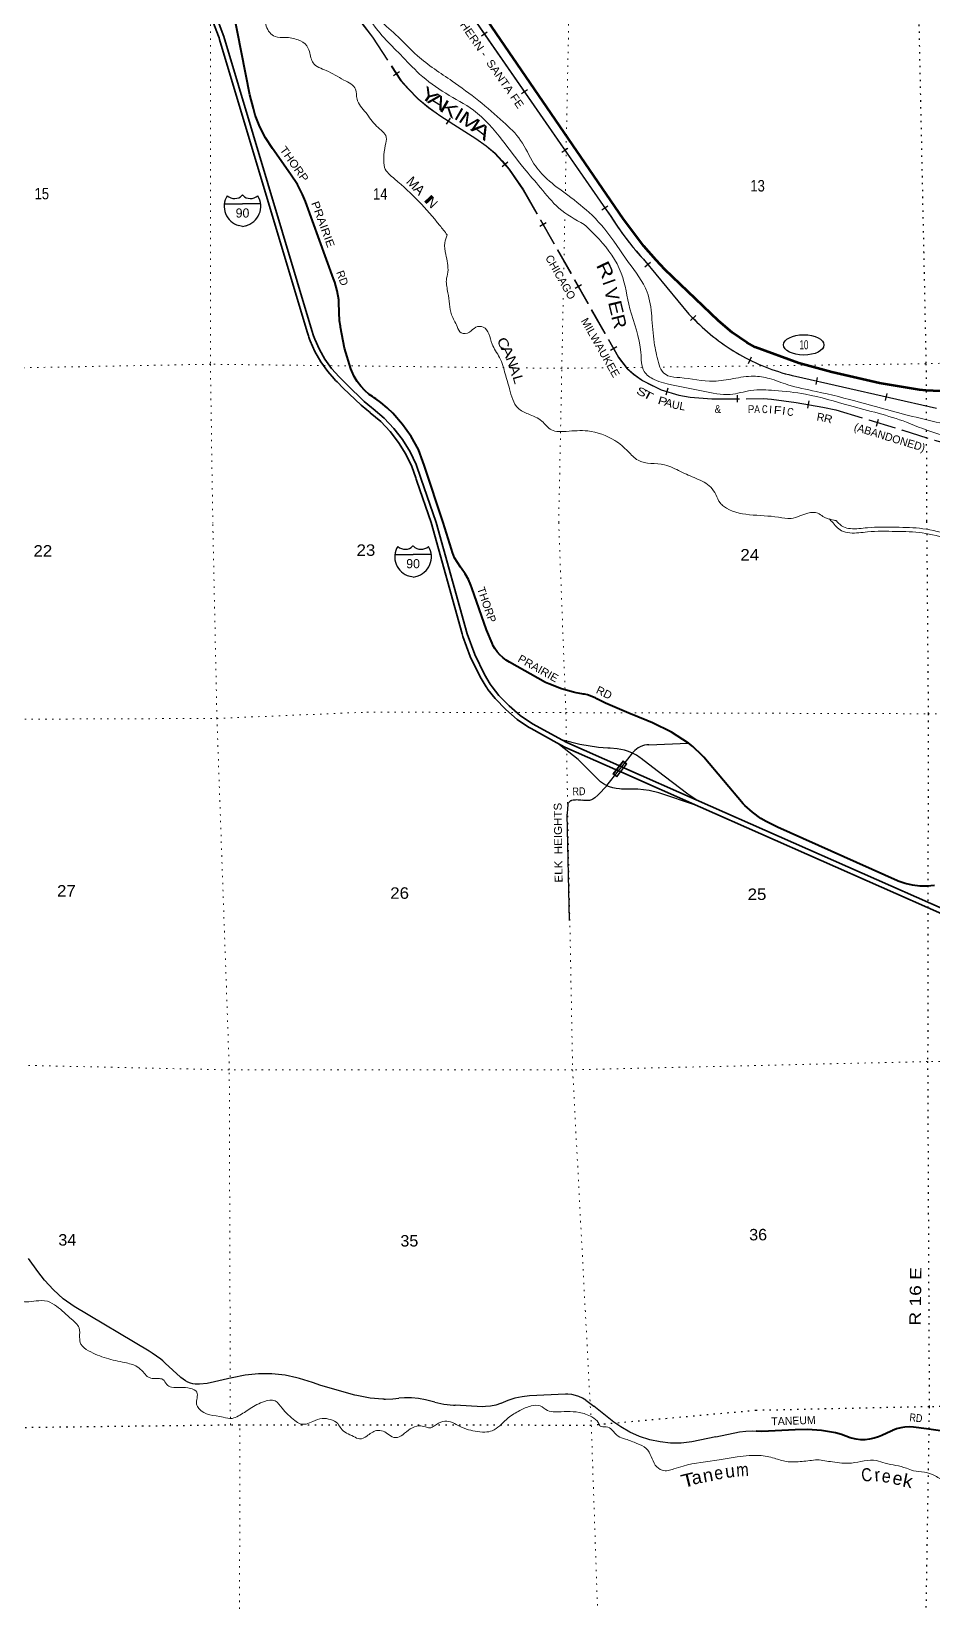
# Model space of a CAD drawing. Header units: feet. Extents: x -8 to 250644, y -192250 to 1368.
# Drawn here: x 43655 to 57408, y -153931 to -129957 of the extents above; entities that cross this region are included whole.
import ezdxf
from ezdxf.enums import TextEntityAlignment as Align

# ---------------------------------------------------------------- set-up
doc = ezdxf.new("R2010")
doc.units = ezdxf.units.FT
doc.header["$LTSCALE"] = 70
doc.linetypes.add('DOTTED', pattern=[1.5, 0.3, -1.2])
doc.linetypes.add('LONG_DASHED', pattern=[7.5, 6, -1.5])
for name, color, linetype, lineweight in [('15', 7, 'Continuous', 25), ('17', 7, 'Continuous', 25), ('18', 7, 'Continuous', 35), ('19', 7, 'Continuous', 25), ('23', 7, 'Continuous', 70), ('26', 7, 'Continuous', 40), ('29', 7, 'Continuous', 25), ('34', 7, 'Continuous', 25), ('39', 7, 'Continuous', 13), ('55', 7, 'Continuous', 13), ('6', 7, 'DOTTED', 25), ('63', 7, 'Continuous', 25), ('7', 7, 'DOTTED', 13)]:
    doc.layers.add(name, color=color, linetype=linetype, lineweight=lineweight)
for name, color, linetype in [('27', 7, 'Continuous'), ('30', 7, 'Continuous'), ('41', 7, 'Continuous')]:
    doc.layers.add(name, color=color, linetype=linetype)

msp = doc.modelspace()

# ---------------------------------------------------------------- linework, layer by layer
at = {"layer": '15'}
for p, q in [((46873.61, -132458.21), (46876.51, -132455.3)), ((46879.68, -132457.68), (46876.25, -132455.3)), ((46600.9, -132589.68), (46877.31, -132589.68)), ((46877.31, -132935.26), (46813.42, -132917.3)), ((46876.78, -132935.52), (46940.41, -132916.78)), ((49477.1, -137809.22), (49480, -137806.31)), ((49483.17, -137808.69), (49479.74, -137806.31)), ((49204.39, -137940.69), (49480.8, -137940.69)), ((49480.8, -138286.27), (49416.91, -138268.31)), ((49480.27, -138286.53), (49543.9, -138267.79))]:
    msp.add_line(p, q, dxfattribs=at)
for points in [[(47152.67, -132589.68), (46876.78, -132589.68), (46877.31, -132589.68)], [(49756.16, -137940.69), (49480.27, -137940.69), (49480.8, -137940.69)]]:
    msp.add_lwpolyline(points, dxfattribs=at)
for centre, radius, start, end in [((46903.53, -132624.78), 306.13, 148.44438, 254.43379), ((46754.93, -132342.18), 165.66, 227.34269, 315.81159), ((46998.62, -132342.18), 165.66, 224.1882, 312.69408), ((46850.02, -132624.78), 306.13, 283.08087, 31.62485), ((49507.02, -137975.79), 306.13, 148.44438, 254.43379), ((49358.42, -137693.19), 165.66, 227.3427, 315.81159), ((49602.11, -137693.19), 165.66, 224.18836, 312.69401), ((49453.51, -137975.79), 306.13, 283.08087, 31.62485)]:
    msp.add_arc(centre, radius, start, end, dxfattribs=at)
at = {"layer": '17'}
msp.add_ellipse((55441.51, -134740.6), major_axis=(-309.24, 1), ratio=0.500121, dxfattribs=at)
at = {"layer": '18'}
for points in [[(49755.34, -137451.24), (49537.4, -136818.91), (49527.17, -136789.01), (49520.02, -136768.91), (49458.68, -136596.45), (49368.2, -136407.41), (49258.46, -136228.87), (49130.65, -136062.78), (48986.18, -135910.95), (48826.64, -135775.06), (48822.5, -135771.94), (48799.02, -135754.28), (48772.5, -135731.98), (48685.53, -135658.84), (48413.97, -135400.63), (48322.05, -135306.35), (48298.23, -135281.92), (48275.4, -135256.35), (48177.79, -135146.99), (48072.23, -135000.36), (47982.57, -134843.5), (47909.79, -134678.12), (47899.87, -134650.61), (47890.68, -134625.12), (47882.03, -134600.61), (47861.83, -134543.43), (46527.52, -130080.53), (46520.43, -130056.79), (46510.38, -130030.53), (46317.32, -129525.96)], [(49833.16, -137451.07), (49600.79, -136772.51), (49527.93, -136567.65), (49434.06, -136371.53), (49320.21, -136186.3), (49187.61, -136013.99), (49037.73, -135856.48), (48872.21, -135715.5), (48845.77, -135695.6), (48735.55, -135602.91), (48466.68, -135347.26), (48351.37, -135228.99), (48236.28, -135100.05), (48135.3, -134959.79), (48049.54, -134809.74), (47979.93, -134651.55), (47961.82, -134601.32), (47933.16, -134520.18), (46591.91, -130034.05), (46385.87, -129495.53)], [(51674.68, -140810.18), (51282.53, -140595.89), (51262.64, -140585.02), (51242.53, -140571.35), (51070.74, -140454.57), (50893.49, -140304.75), (50732.88, -140137.23), (50622.39, -139996.88), (50608.17, -139978.81), (50595.11, -139956.88), (50505.25, -139806), (50353.42, -139495.4), (50241.52, -139188.79), (50234.78, -139170.32), (50228.77, -139148.79), (49755.34, -137451.24)], [(51761.04, -140772.01), (51301.53, -140520.9), (51116.09, -140394.84), (50944.84, -140250.09), (50789.66, -140088.23), (50686.02, -139956.58), (50670.25, -139936.54), (50658.36, -139916.58), (50570.82, -139769.59), (50422.43, -139466.03), (50306.59, -139148.64), (49833.16, -137451.07)], [(52615.33, -141238.53), (51796.67, -140876.64), (51674.68, -140810.18)], [(52663.29, -141177.72), (51826.99, -140808.04), (51761.04, -140772.01)], [(53801.75, -141680.98), (52698.64, -141193.35), (52663.29, -141177.72)], [(53868.4, -141792.45), (52650.21, -141253.95), (52615.33, -141238.53)], [(57599.11, -143359.61), (53801.75, -141680.98)], [(57548.75, -143419.35), (53868.4, -141792.45)]]:
    msp.add_lwpolyline(points, dxfattribs=at)
at = {"layer": '19'}
for points in [[(53868.4, -141792.45), (53858.4, -141788.47), (53804.67, -141767.1), (53232.33, -141574.79), (53083.59, -141541.29), (52909.07, -141519.59), (52662.03, -141517.42), (52631.17, -141516.98), (52579.06, -141511.9), (52527.77, -141501.4), (52477.86, -141485.6), (52434.75, -141466.79), (52429.87, -141464.66), (52384.33, -141438.82), (52341.75, -141408.37), (52302.58, -141373.63), (52275.89, -141343.99), (51998.16, -141069.25), (51713.23, -140841.06), (51674.68, -140810.18)], [(53801.75, -141680.98), (53781.15, -141667.39), (53675.39, -141597.57), (53207.11, -141242.13), (52959.78, -141050.06), (52945.77, -141039.04), (52890.23, -141001.03), (52831.02, -140969.03), (52828.65, -140968.05), (52768.8, -140943.4), (52704.23, -140924.42), (52596.82, -140903.16), (52487.77, -140893.26), (52453.27, -140892.51), (52308.99, -140882.49), (52024.76, -140840.11), (51766.52, -140773.42), (51761.04, -140772.01)]]:
    msp.add_lwpolyline(points, dxfattribs=at)
at = {"layer": '23'}
msp.add_lwpolyline([(58779.62, -135501.64), (57303.26, -135438.54), (57210.69, -135428.78), (56596.83, -135324.74), (55872.2, -135154.26), (55364.92, -135018.58), (54698.25, -134773.42), (54575.1, -134703.09), (54350.62, -134549.99), (54143.37, -134374.27), (53322.94, -133589.05), (53190.13, -133445.95), (53001.57, -133235.53), (52688.68, -132823.69), (49325.22, -127897.86)], dxfattribs=at)
at = {"layer": '26'}
for points in [[(49941.5, -137450.83), (49652.46, -136589.18), (49648.29, -136575.15), (49630.78, -136518.31), (49561.78, -136339.04), (49450.68, -136140.16), (49319.41, -135953.99), (49169.39, -135782.56), (49090.83, -135705.72), (49084.86, -135700.03), (48989.31, -135618.63), (48910.78, -135564.81), (48886.82, -135548.38), (48860.78, -135530.28), (48812.12, -135496.44), (48744.21, -135437.8), (48682.81, -135372.38), (48628.58, -135300.91), (48582.12, -135224.15), (48543.94, -135142.96), (48529.1, -135103.87), (48434.37, -134792.2), (48372.73, -134472.33), (48370.35, -134454.8), (48358.33, -134374.35), (48350.23, -134245.77), (48349.09, -134090.07), (48347.13, -134070.52), (48345.36, -134054.68), (48321.85, -133917.5), (48284.13, -133783.53), (48267.02, -133731.99), (47838.15, -132553), (47789.92, -132445.53), (47714.08, -132295.37), (47611.68, -132134.28), (47332.04, -131743.24), (47227.8, -131583.02), (47140.89, -131412.79), (47072.24, -131234.4), (47043.13, -131135.72), (46989.96, -130925.16), (46734.99, -129630.47)], [(57438.76, -142989.33), (57326.28, -142999.94), (57213.31, -142998.75), (57101.08, -142985.75), (56990.82, -142961.09), (56883.75, -142925.04), (56872.9, -142920.68), (55042.86, -142099.92), (54870.35, -142014.57), (54787.51, -141965.14), (54660.44, -141872.29), (54543.77, -141766.67), (54518.82, -141740.98), (53917.49, -141033.51), (53891.24, -141004.59), (53747.4, -140869.84), (53703.17, -140833.95), (53693.11, -140825.78), (53683.17, -140819.4), (53422.54, -140652.16), (53135.25, -140507.74), (53044.93, -140469.83), (52774.31, -140358.97), (52414.53, -140208.28), (52286.77, -140143.19), (52267.99, -140132.91), (52206.19, -140104.44), (52141.76, -140082.58), (52095.39, -140072.1), (52075.24, -140067.55), (52055.39, -140064.38), (51966.34, -140050.2), (51946.23, -140046.36), (51926.34, -140040.75), (51744.49, -139989.43), (51549.69, -139911.68), (51503.36, -139889.59), (50953.62, -139581.15), (50900.11, -139549.26), (50850.22, -139511.96), (50804.51, -139469.65), (50763.47, -139422.79), (50727.55, -139371.9), (50703.5, -139330.06), (50685.15, -139292.21), (50600.54, -139085.95), (50377.78, -138446.92), (50363.42, -138408.63), (50324.2, -138318.15), (50275.74, -138232.26), (50218.56, -138151.91), (50203.92, -138133.92), (50155.37, -138063.07), (50114.5, -137987.53), (50081.74, -137908.14), (50066.11, -137858.92), (49941.5, -137450.83)], [(58278.08, -151415.29), (57312.87, -151277.69), (57118.51, -151252.95), (57052.69, -151250.01), (56986.93, -151253.96), (56921.94, -151264.77), (56858.44, -151282.32), (56797.12, -151306.4), (56791.93, -151308.79), (56776.99, -151315.17), (56632.5, -151381.03), (56581.25, -151403.26), (56515.41, -151424.68), (56447.69, -151439.11), (56378.83, -151446.38), (56309.59, -151446.42), (56240.72, -151439.21), (56172.99, -151424.85), (56150.51, -151417.54), (56086.5, -151391.64), (56018.49, -151366.37), (55926.56, -151341.57), (55715.43, -151304.08), (55501.54, -151288.86), (55311.22, -151294.16), (54802.06, -151319.07), (54713.46, -151315.75)]]:
    msp.add_lwpolyline(points, dxfattribs=at)
at = {"layer": '29'}
for p, q in [((53079.27, -140841.29), (53680.42, -140815.47)), ((52252.4, -141652.23), (52301.97, -141610.03)), ((52438.66, -141462.55), (52434.75, -141466.79)), ((51868.04, -143525.39), (51833.44, -141902.63)), ((43754.66, -148879.41), (43610.46, -148682.01)), ((45451.12, -150095.98), (44305.64, -149412.44)), ((45628.49, -150216.54), (45497.49, -150125.87)), ((45932.02, -150492.23), (45694, -150276.71)), ((46714.09, -150501.64), (46451.46, -150564.61)), ((48073.57, -150616.53), (47943.97, -150572.85)), ((48589.46, -150766.62), (48073.57, -150616.53)), ((49809.58, -150873.1), (49669.83, -150837.69)), ((50538.57, -150942.38), (50121.31, -150920.12)), ((52114.56, -150840.66), (52238.94, -150936.31)), ((52543.16, -151176.66), (52238.94, -150936.31)), ((54102.41, -151402.93), (53733.83, -151480.1)), ((54102.41, -151402.93), (54459.54, -151326.83))]:
    msp.add_line(p, q, dxfattribs=at)
for points in [[(53079.27, -140841.29), (53045.18, -140843.89), (53011.55, -140850.05), (52978.75, -140859.68), (52947.13, -140872.69), (52917.05, -140888.94), (52888.83, -140908.24), (52862.78, -140930.38), (52839.19, -140955.13), (52829.51, -140966.96)], [(52438.66, -141462.55), (52615.33, -141238.53), (52663.29, -141177.72)], [(52663.29, -141177.72), (52828.65, -140968.05), (52829.51, -140966.96)], [(51842.36, -141755.06), (51845.23, -141745.58), (51849.08, -141736.46), (51853.86, -141727.78), (51859.51, -141719.66), (51865.99, -141712.17), (51873.22, -141705.4), (51881.11, -141699.42), (51889.59, -141694.3), (51898.55, -141690.09), (51903.63, -141688.32), (51923.5, -141683.74)], [(51923.5, -141683.74), (51943.63, -141682.23), (51957.76, -141681.17), (51977.98, -141679.65)], [(51977.98, -141679.65), (51997.76, -141680.84), (52040.13, -141683.37), (52070.93, -141687.64)], [(52252.4, -141652.23), (52237.75, -141663.47), (52222.01, -141673.12), (52205.35, -141681.08), (52187.94, -141687.25), (52169.99, -141691.56), (52151.68, -141693.98), (52135.26, -141694.51)], [(52434.75, -141466.79), (52306.49, -141605.63), (52301.97, -141610.03)], [(51842.36, -141755.06), (51834.09, -141821.93), (51832.85, -141889.3), (51833.44, -141902.63)], [(52135.26, -141694.51), (52086.59, -141690.15), (52070.93, -141687.64)], [(44305.64, -149412.44), (44141.37, -149294.85), (43990.29, -149160.73), (43854.06, -149011.56), (43754.66, -148879.41)], [(45497.49, -150125.87), (45451.85, -150096.4), (45451.12, -150095.98)], [(45694, -150276.71), (45659.87, -150242.47), (45628.49, -150216.54)], [(46082.1, -150583.09), (46042.63, -150567.37), (46005.01, -150547.62), (45969.67, -150524.04), (45936.99, -150496.89), (45932.02, -150492.23)], [(47727.17, -150505.42), (47707.28, -150501.08), (47528.05, -150462.04), (47325.39, -150439.71), (47121.49, -150438.68), (46918.61, -150458.97), (46718.96, -150500.35), (46714.09, -150501.64)], [(47943.97, -150572.85), (47747.28, -150511.67), (47727.17, -150505.42)], [(46188.13, -150598.73), (46152.39, -150597.25), (46117.01, -150592.05), (46082.36, -150583.17), (46082.1, -150583.09)], [(46451.46, -150564.61), (46337.74, -150587.26), (46222.27, -150597.91), (46188.13, -150598.73)], [(49037.4, -150828.35), (49017.3, -150826.8), (48826.76, -150812.09), (48619.07, -150773.92), (48589.46, -150766.62)], [(51258.83, -150778.42), (51145.43, -150789.65), (51033.82, -150812.67), (50925.22, -150847.23), (50820.84, -150892.96), (50816.44, -150895.18)], [(51819.47, -150751.01), (51804.8, -150750.67), (51258.83, -150778.42)], [(52114.56, -150840.66), (52064.65, -150811.68), (52011.99, -150788.08), (51957.14, -150770.11), (51900.72, -150757.97), (51843.34, -150751.8), (51819.47, -150751.01)], [(49037.4, -150828.35), (49057.3, -150827.81), (49168.7, -150824.81), (49264.06, -150813.56)], [(49669.83, -150837.69), (49563.82, -150815.67), (49456.1, -150804.85), (49347.83, -150805.35), (49264.06, -150813.56)], [(49809.58, -150873.1), (49951.23, -150903.51), (50095.29, -150918.95), (50121.31, -150920.12)], [(50816.44, -150895.18), (50740.53, -150918.86), (50662.56, -150934.49), (50583.39, -150941.88), (50538.57, -150942.38)], [(53733.83, -151480.1), (53572.76, -151497.29), (53410.77, -151497.55), (53249.65, -151480.88), (53091.15, -151447.46), (52937.01, -151397.65), (52788.92, -151332.01), (52648.51, -151251.24), (52543.16, -151176.66)], [(54459.54, -151326.83), (54556.25, -151314.37), (54653.74, -151312.09), (54713.46, -151315.75)]]:
    msp.add_lwpolyline(points, dxfattribs=at)
at = {"layer": '34'}
for p, q in [((50521.6, -130025.62), (50612.55, -129962.67)), ((51133.95, -130905.77), (51224.9, -130842.82)), ((51749.75, -131800.06), (51840.7, -131737.11)), ((52362.47, -132680.32), (52453.07, -132616.85)), ((53018.88, -133549.07), (53104.06, -133478.51)), ((53713.04, -134370.68), (53793.17, -134294.43)), ((54597.16, -135024.13), (54646.24, -134925.01)), ((55629.99, -135346.35), (55654.33, -135238.45)), ((56688.58, -135587.88), (56712.92, -135479.98))]:
    msp.add_line(p, q, dxfattribs=at)
at = {"layer": '34', "lineweight": 13}
msp.add_line((55315.26, -135220.49), (57470.24, -135706.73), dxfattribs=at)
for points in [[(49170.48, -127968.8), (49218.7, -128044.6), (52381.92, -132614.83), (52496.94, -132779.02)], [(53017.02, -133458.87), (53689.9, -134271.18), (53735.6, -134316.78)]]:
    msp.add_lwpolyline(points, dxfattribs=at)
at = {"layer": '34'}
msp.add_lwpolyline([(49219.61, -128044), (52382.82, -132614.21), (52497.85, -132778.41), (52542.38, -132848.16), (52588.22, -132916.48), (52635.27, -132984.04), (52683.38, -133051.51), (52732.83, -133117.55), (52783.23, -133182.45), (52834.68, -133247.24), (52887.47, -133310.61), (52941.22, -133372.84), (52996.42, -133434.72), (53017.84, -133458.15), (53690.71, -134270.44), (53736.38, -134316.02), (53773.99, -134355.54), (53812.29, -134393.96), (53851.26, -134431.74), (53890.9, -134469.33), (53931.23, -134505.82), (53972.03, -134541.46), (54013.5, -134576.9), (54055.66, -134611.25), (54098.3, -134644.73), (54141.82, -134677.8), (54185.6, -134709.78), (54229.83, -134741.33), (54274.97, -134772.03), (54320.37, -134801.63), (54366.44, -134830.59), (54412.76, -134858.9), (54459.98, -134886.35), (54507.23, -134912.92), (54555.39, -134938.64), (54603.57, -134963.47), (54652.44, -134987.67), (54701.55, -135010.78), (54751.15, -135033.01), (54800.97, -135054.59), (54851.49, -135075.08), (54902.26, -135094.93), (54953.28, -135113.68), (55004.53, -135131.77), (55056.27, -135148.57), (55108.24, -135164.69), (55160.25, -135179.95), (55212.71, -135194.33), (55265.45, -135207.63), (55315.5, -135219.42), (57470.48, -135705.66)], dxfattribs=at)
at = {"layer": '34', "linetype": 'LONG_DASHED', "lineweight": 13}
msp.add_lwpolyline([(48061.46, -129002.84), (48858.42, -130046.08), (49288.52, -130703.66), (49405.95, -130834.01), (49556.84, -130989.65), (49716.29, -131121.97), (49883.51, -131242.61), (50101.29, -131382.71), (50435.74, -131596.75), (50595.19, -131705.71), (50727.42, -131818.6), (50836.31, -131935.35), (50942.05, -132061.61), (51161.87, -132377.58), (52611.17, -134928.34), (52745.78, -135105.07), (52844.58, -135189.84), (52979.11, -135287.97), (53119.39, -135360.38), (53266.89, -135428.07), (53535.23, -135509.8), (53706.34, -135540.93), (54040.79, -135568.17), (54826.36, -135564.28), (54951.98, -135570.81), (55328.22, -135621.66), (55734.78, -135692.36), (55930.82, -135737.45), (57568.06, -136235.58)], dxfattribs=at)
at = {"layer": '34', "lineweight": 13}
for centre, radius, start, end in [((56496.62, -130258.15), 4727.81, 212.22192, 222.6095), ((56006.03, -132180.59), 3117.39, 223.25514, 257.19786)]:
    msp.add_arc(centre, radius, start, end, dxfattribs=at)
at = {"layer": '39'}
for points in [[(31243.54, -119298.51), (31370.69, -119462.49), (31495.04, -119655.67), (31629.52, -119720.14), (31880.57, -119625.8), (32133.74, -119374.57), (32334.61, -119260.08), (32633.81, -119216.06), (32866.71, -119232.33), (33157.77, -119347.2), (33438.77, -119504.31), (33774.09, -119492.5), (33982.94, -119450.42), (34195.74, -119498.85), (34420.61, -119519.14), (34739.88, -119491.23), (35002.89, -119511.54), (35193.59, -119580.08), (35305.93, -119735.04), (35299.75, -119950.25), (35295.65, -120072.94), (35375.9, -120165.52), (35558.52, -120308.47), (35835.57, -120352.93), (36060.42, -120401.38), (36327.37, -120542.38), (36445.71, -120721.48), (36437.54, -120916.57), (36337.02, -121105.56), (36174.27, -121262.33), (36178.19, -121405.13), (36272.39, -121642.55), (36346.52, -121867.88), (36446.85, -121958.46), (36657.71, -121922.42), (37027.21, -121840.24), (37376.64, -121754.02), (38065.36, -121734.44), (38250.17, -121607.87), (38436.99, -121481.29), (38633.95, -121201.87), (38716.46, -120934.42), (38860.71, -120729.84), (38949.64, -120683.73), (39117.6, -120667.26), (39394.25, -120752.89), (39914.61, -120976.84), (40406.9, -121205.24), (40615.59, -121394.47), (40786.21, -121467.01), (41025.11, -121519.49), (41253.89, -121680.58), (41456.56, -121865.78), (41605.05, -121996.63), (41709.38, -122107.33), (42106.91, -122155.91), (42532.47, -122313.13), (42823.58, -122357.6), (43090.65, -122321.6), (43279.39, -122323.76), (43488.19, -122346.04), (43783.29, -122426.72), (44257.08, -122527.66), (44815.2, -122628.65), (45288.96, -122763.78), (45620.21, -122830.41), (45810.95, -122842.62), (46065.89, -122931.32), (46379.04, -123046.21), (46738.39, -123124.93), (47038.3, -123229.56), (47176.62, -123325.07), (47356.52, -123555.83), (47388.52, -123734.87), (47336.2, -123891.72), (47348.06, -124161.25), (47446.22, -124487.16), (47590.64, -124694.44), (47815.4, -124869.6), (47982, -124954.21), (48068.3, -125010.59), (48176.51, -125314.39), (48255.22, -125842.9), (48294.74, -126037.22), (48306.08, -126656.07), (48179.3, -127070.31), (48028.38, -127540.85), (47951.91, -127786.18), (48074.21, -128043.72), (48236.65, -128331.47), (48368.85, -128788.15), (48439, -128973.25), (48639.56, -129295.22), (48942.43, -129748.01), (49213.31, -130005.67), (49546.4, -130327.75), (50078.21, -130714.34)], [(31243.94, -119644.92), (31286.09, -119848.6), (31326.16, -119971.33), (31506.88, -119961.41), (31968.8, -119790.8), (32412.75, -119493.46), (32679.88, -119372.98), (32999.09, -119437.59), (33428.65, -119612.91), (33910.46, -119721.89), (34342.21, -119645.8), (34617.29, -119637.96), (34735.65, -119792.93), (34914.25, -119935.87), (35054.65, -120149.18), (35076.58, -120382.52), (34803.53, -120344.09), (34506.38, -120331.79), (34401.93, -120384.01), (34405.84, -120532.85), (34389.65, -120717.89), (34383.52, -120870.74), (34409.46, -121100.06), (34521.79, -121261.05), (34728.5, -121402.01), (34959.31, -121538.96), (35095.84, -121551.13), (35302.55, -121702.14), (35511.24, -121881.31), (35729.97, -122070.55), (36613.42, -122091.34), (36964.88, -121966.91), (37258.08, -121886.68), (37733.95, -121893.08), (38247.99, -121855.26), (38474.99, -121692.52), (38732.17, -121441.29), (38848.82, -121175.88), (38911.21, -120954.68), (39199.94, -120822.05), (39318.5, -120864.87), (39828.98, -121105.29), (40085.61, -121251.26), (40320.22, -121414.06), (40521.14, -121503.01), (40768.04, -121603.77), (40980.77, -121750.76), (41173.42, -121909.81), (41398.22, -122026.64), (41592.9, -122139.43), (41757.47, -122258.22), (42277.38, -122435.62), (42548.32, -122610.82), (42710.92, -122661.23), (42907.77, -122548.74), (43052.42, -122428.17), (43237.19, -122369.99), (43431.92, -122418.41), (43600.5, -122529.16), (43877.51, -122642.01), (44238.91, -122668.44), (44566.16, -122710.93), (45064.01, -122858.14), (45630.13, -122999.37), (46115.97, -123102.32), (46507.43, -123211.24), (46694.03, -123398.44), (46910.72, -123617.84), (47125.31, -123984.08), (47221.44, -124348.21), (47440.03, -124726.51), (47738.99, -125024.42), (47863.44, -125086.87), (48007.98, -125127.21), (48092.13, -125388.75), (48126.78, -125780.33), (48163.78, -126285.87), (48093.15, -126792.67), (47906.12, -127222.96), (47845.58, -127663.4), (47805.27, -127882.61), (48001.81, -128216.64), (48118.04, -128532.52), (48099.79, -128795.99), (48310.39, -129111.94), (48609.34, -129433.98), (48809.9, -129759.98), (49036.59, -130055.82), (49287.39, -130311.46), (49580.33, -130607.35), (49977.69, -130901.32), (50401.17, -131159.1), (50842.58, -131620.04), (51173.58, -132046.7), (51426.36, -132344.57), (51705.24, -132652.53), (52092.59, -132902.23)], [(46757.25, -129540.57), (46986.84, -129631.86), (47211.63, -129776.85), (47239.67, -129877.44), (47374.08, -130034.43), (47528.68, -130048.63), (47725.42, -130086.99), (47857.88, -130175.6), (47922, -130360.69), (47954.08, -130437.15), (48154.78, -130553.96), (48423.74, -130698.98), (48602.34, -130839.92), (48624.32, -130988.77), (48758.7, -131196.05), (48923.21, -131403.34), (49069.66, -131570.4), (49055.52, -131697.1), (49033.3, -131888.16), (49045.25, -132032.99), (49197.72, -132208.1), (49887.93, -132918.64), (50000.28, -133061.53)], [(50078.21, -130714.34), (50481.59, -131014.34), (50854.82, -131336.44), (51121.67, -131620.25), (51324.22, -131976.42), (51524.84, -132209.89), (51839.91, -132455.52), (52211.15, -132763.54), (52404.94, -132973.18), (52768.84, -133482.02), (53051.63, -133934.8), (53121.65, -134302.93), (53159.52, -134705.23), (53225.57, -135008.99), (53281.69, -135143.8), (53369.99, -135210.24), (53548.67, -135240.55), (54068.67, -135295.26), (54367.87, -135255.26), (54677.11, -135219.29), (54918.03, -135253.67), (55199.07, -135348.42), (55630.69, -135451.33), (56979.74, -135800.34), (57461.54, -135917.37), (58358.94, -136099.08), (58963.25, -136177.99), (59502.28, -136223.8), (59759.17, -136250.14), (60305.88, -136296.25), (60654.99, -136362.12), (61234.63, -136441.16), (62209.49, -136566.31), (62535.37, -136626.21)], [(52092.59, -132902.23), (52319.31, -133127.98), (52656.28, -133644.86), (52788.42, -134188.02), (52956.62, -134857.94), (53006.61, -135145.6), (53161.13, -135268.41), (53303.66, -135318.8), (53905.93, -135445.98), (54319.52, -135496.59), (54636.8, -135436.49), (54996.21, -135436.77), (55468.02, -135493.45), (56140.54, -135666.94), (57011.78, -135921.04), (57505.59, -136100.43), (58071.76, -136169.26), (58784.32, -136276.49), (59726.24, -136381.88), (59920.86, -136377.85), (60507.1, -136466.8), (61129.48, -136559.8), (61765.92, -136634.71), (62531.56, -136750.46)], [(50000.28, -133061.53), (49964.05, -133184.2), (49977.98, -133359.19), (50009.92, -133630.75), (49987.75, -133751.42), (50011.71, -133944.52), (50067.69, -134280.46), (50151.9, -134459.54), (50214.07, -134558.14), (50340.58, -134546.17), (50437.01, -134471.83), (50549.45, -134467.89), (50635.72, -134570.54), (50685.81, -134727.46), (50800.11, -134934.72), (50886.28, -135182.18), (50952.37, -135413.54), (51082.68, -135707.3), (51237.23, -135793.9), (51443.96, -135904.69), (51594.46, -136037.55), (51817.32, -136059.85), (52144.6, -136054.07), (52560.13, -136201.22), (52758.8, -136364.29), (52913.31, -136501.18), (53318.85, -136571.89), (53561.73, -136672.65), (53800.59, -136779.43), (54023.37, -136912.35), (54099.59, -137025.05), (54165.76, -137151.81), (54217.94, -137200.13), (55057.11, -137369.73), (55247.84, -137387.98), (55380.39, -137349.86), (55506.91, -137307.72), (55657.5, -137307.84), (55735.78, -137358.18), (55899.04, -137413.64)], [(55835.3, -137393.78), (55854.37, -137426.43), (55872.81, -137437.09)], [(55872.81, -137437.09), (56019.03, -137576.14), (56146.3, -137609.4), (56415.32, -137594.08), (56846.03, -137586.8), (57250.98, -137609.31), (57670.9, -137706.23), (57893.24, -137806.46), (57996.19, -137928.69), (58100.5, -138116.56), (58194.35, -138286.95), (58288.54, -138432.69), (58451.78, -138619.25), (58558.56, -138785.33), (58659.55, -138996.7), (59079.19, -139245.08), (59148.6, -139324.79), (59227.4, -139453.24), (59403.24, -139540.62), (59598.64, -139569.26), (59781.52, -139521.78), (59985.65, -139408.89), (60130.13, -139208.44), (60233.88, -139082.63), (60349.61, -138983.53), (60704.27, -138699.72), (60799.93, -138583.63), (60915.09, -138363.55), (60946.07, -138317.54), (60974.08, -138296.09), (61095.96, -138292.29), (61948.72, -138334.46), (62037.64, -138303.56), (62096.44, -138237.22), (62233.39, -138101.17), (62321.87, -138053.93), (62410.97, -138032.17), (62465.4, -138042.9), (62540.91, -138068.5)], [(55899.04, -137413.64), (55917.85, -137417.82), (55930.39, -137421.47), (55941.88, -137426.7), (55948.88, -137436.96)], [(55948.88, -137436.96), (56046.69, -137516.59), (56153.25, -137544.44), (56414.39, -137529.57), (56848.33, -137522.24), (57260.27, -137545.14), (57690.51, -137644.44), (57929.91, -137752.36), (58044.84, -137888.82), (58151.9, -138081.63), (58244.82, -138250.34), (58335.65, -138390.89), (58498.94, -138577.5), (58609.96, -138750.18), (58704.98, -138949.06), (59117.57, -139193.26), (59196.2, -139283.55), (59268.88, -139402.03), (59421.79, -139478.02), (59596.66, -139503.65), (59761.28, -139460.91), (59947.82, -139357.75), (60085.87, -139166.22), (60193.97, -139035.13), (60314.21, -138932.17), (60664.97, -138651.48), (60753.05, -138544.59), (60866.92, -138326.98), (60904.92, -138270.54), (60955.04, -138232.16), (61097.67, -138227.71), (61941.61, -138269.44), (62005.84, -138247.12), (62055.9, -138190.64), (62200.12, -138047.37), (62302.42, -137992.75), (62410.84, -137966.27), (62481.2, -137980.14), (62539.46, -137999.51)], [(42895.04, -148254.6), (43045.84, -148292.37), (43178.64, -148360.37), (43416.53, -148633.26), (43493.34, -148789.95), (43516.11, -149015.2), (43484.39, -149158.13), (43450.53, -149256.81), (43472.81, -149315.08), (43579.37, -149342.93), (43728, -149328.4), (43898.79, -149333.92), (44039.65, -149409.95), (44267.26, -149604.41), (44382.18, -149738.85), (44390.65, -149883.68), (44411.05, -149988.23), (44527.88, -150088.47), (44801.46, -150202.32), (45078.92, -150269.89), (45269.96, -150331.68), (45358.6, -150411.89), (45423.1, -150480.09), (45497.52, -150510.05), (45587.94, -150513.8), (45662.32, -150525.65), (45720.81, -150603.93), (45791.25, -150643.96), (45937.93, -150649.55), (46080.62, -150663.21), (46179.24, -150721.25), (46183.52, -150809.76), (46175.76, -150902.32), (46210.12, -150970.62), (46580.19, -151102.29), (46718.87, -151119.98), (46813.18, -151083.48), (46993.67, -150972.3), (47210.32, -150861), (47373.04, -150854.48), (47479.85, -150964.81), (47677.3, -151153.32), (47757.82, -151203.37), (47848.24, -151207.13), (47950.59, -151168.6), (48093.09, -151121.9), (48221.73, -151139.62), (48330.4, -151199.65), (48380.85, -151275.94), (48570.07, -151396.08), (48664.61, -151434.02), (48772.97, -151391.45), (48921.39, -151306.51), (49023.89, -151316.26), (49112.45, -151372.33), (49215.04, -151414.27), (49321.39, -151369.69), (49437.65, -151280.82), (49572.13, -151236.16), (49668.61, -151251.97), (49730.94, -151265.86), (49807.19, -151235.46), (49935.57, -151168.69), (50052.12, -151174.37), (50166.8, -151230.36), (50426.23, -151316.09), (50576.96, -151329.72), (50689.41, -151309.26), (50801.69, -151234.49), (50931.92, -151111.38), (51108.39, -151002.22), (51282.97, -150931.28), (51421.6, -150930.87), (51532.31, -151000.95), (51646.88, -151020.72), (51833.72, -151016.14), (52012.57, -151029.69), (52209.67, -151099.51), (52306.36, -151185.73), (52336.65, -151237.94), (52427.1, -151251.75), (52515.63, -151295.75), (52608.34, -151392.03), (52723, -151437.96), (52895.97, -151501.82), (53036.83, -151577.85), (53115.56, -151704.35), (53176.22, -151832.92), (53282.94, -151913.07), (53459.68, -151892.43), (53602.19, -151847.74), (54152.4, -151753.55), (54881.55, -151701.07), (54994.14, -151728.9), (55177.12, -151778.65), (55416.2, -151777.93), (55649.17, -151751.08)], [(55649.17, -151751.08), (55878.31, -151784.59), (56171.69, -151801.82), (56551.3, -151764.47), (56684.02, -151804.31), (56846.86, -151838.02), (57007.71, -151881.8), (57116.38, -151919.23), (57283.14, -151941.33), (57405.8, -151977.17), (57570.8, -152061.17), (57707.47, -152080.88), (57848.05, -152060.34), (57992.63, -152035.77), (58126.91, -151926.73), (58142.6, -151795.92), (58222.68, -151701.13), (58415.17, -151571.79), (58685.36, -151559.76), (58809.55, -151588.42), (58905.46, -151598.49), (58951.84, -151652.67), (59004.13, -151672.63), (59066.33, -151644.28), (59154.55, -151585.67), (59236.82, -151549.22), (59313.25, -151579.16), (59329.57, -151661.6), (59354.1, -151800.34), (59452.76, -151872.46), (59601.53, -151906.22), (59676.06, -151970.37), (60090.86, -152280.96), (60243.69, -152326.77), (60374.19, -152296.2), (60408.13, -152225.69), (60516.5, -152183.12), (60641.12, -152204.87), (60791.89, -152232.58), (60906.11, -152133.67), (61024.3, -152016.63), (61142.82, -152010.24), (61251.5, -152074.29), (61352.27, -152178.6), (61440.76, -152208.51), (61619.35, -152135.55), (61743.91, -152135.18), (61848.52, -152181.14), (61864.82, -152255.52), (61802.8, -152344.23), (61756.82, -152422.82), (61789.11, -152471.01), (61883.53, -152466.7), (62026.01, -152411.96), (62148.53, -152399.52), (62227.05, -152455.62), (62259.51, -152562.14), (62267.98, -152706.97), (62326.57, -152815.43), (62421.07, -152839.28), (62481.41, -152863.24), (62499.68, -152925.56), (62578.92, -153036.73)]]:
    msp.add_spline(points, degree=3, dxfattribs=at)
at = {"layer": '55'}
for p, q in [((52530.45, -141286.21), (52684.19, -141089.07)), ((52684.19, -141089.07), (52743.33, -141135.2))]:
    msp.add_line(p, q, dxfattribs=at)
msp.add_lwpolyline([(52743.33, -141135.2), (52589.59, -141332.33), (52530.45, -141286.21)], dxfattribs=at)
msp.add_lwpolyline([(52685.57, -141100.29), (52732.1, -141136.59), (52588.2, -141321.1), (52541.67, -141284.82)], close=True, dxfattribs=at)
at = {"layer": '6'}
for p, q in [((57311.72, -136044.78), (57317.41, -137435.27)), ((57317.41, -137435.27), (57318.37, -137554.57)), ((57318.91, -137621.4), (57341.12, -140368.96)), ((57341.12, -140368.96), (57332.85, -145676.05))]:
    msp.add_line(p, q, dxfattribs=at)
for points in [[(57047.83, -107038.98), (57024.97, -108369.49), (57026.8, -108628.96), (57051.39, -113665.41), (57042.38, -113938.83), (57101.91, -118969.4), (57150.38, -124319.64), (57194.86, -129643.74), (57307.56, -135028.23), (57311.01, -135871.46)], [(57332.49, -145676.29), (57356.6, -150942.8), (57261.69, -156839.59), (57247.66, -157521.63), (57178.76, -162038.26), (57187.17, -162836.91), (57295.06, -167346.98), (57299.46, -168147.66), (57353.3, -172726.29), (57351.59, -173498.82), (57304.66, -177969.12), (57303.01, -178763.78), (57264.92, -183236.61)], [(62571.72, -150904.59), (57356.6, -150942.8), (54714.67, -151000.01), (52200.1, -151227.82), (46833.79, -151221.77), (41546.04, -151287.9), (36237.96, -151269.6), (31287.09, -151300.31)]]:
    msp.add_lwpolyline(points, dxfattribs=at)
at = {"layer": '63'}
for p, q in [((49179.56, -130629.33), (49272.13, -130568.78)), ((49991.06, -131371.85), (50050.9, -131278.82)), ((50839.68, -132018.03), (50924.48, -131947.01)), ((51416.24, -132927.49), (51512.41, -132872.85)), ((51953.64, -133873.32), (52049.81, -133818.68)), ((52491.05, -134819.15), (52587.22, -134764.51)), ((53342.62, -135503.93), (53374.85, -135398.12)), ((54433.44, -135616.73), (54432.89, -135506.12)), ((55505.98, -135703.83), (55524.93, -135594.86)), ((56550.64, -135978.81), (56582.83, -135872.99))]:
    msp.add_line(p, q, dxfattribs=at)
at = {"layer": '63', "linetype": 'LONG_DASHED'}
msp.add_lwpolyline([(48064.87, -129000.55), (48861.77, -130043.71), (49291.78, -130701.15), (49408.95, -130831.21), (49559.63, -130986.64), (49718.8, -131118.73), (49885.82, -131239.22), (50103.5, -131379.26), (50438, -131593.33), (50597.68, -131702.45), (50730.26, -131815.63), (50839.38, -131932.63), (50945.31, -132059.12), (51165.34, -132375.39), (52614.6, -134926.07), (52748.78, -135102.24), (52847.13, -135186.62), (52981.27, -135284.47), (53121.19, -135356.69), (53268.35, -135424.23), (53536.2, -135505.81), (53706.87, -135536.86), (54040.95, -135564.07), (54826.46, -135560.18), (54952.36, -135566.72), (55328.85, -135617.61), (55735.59, -135688.34), (55931.88, -135733.49), (57569.14, -136231.62)], dxfattribs=at)
at = {"layer": '7'}
for p, q in [((51779.8, -133583.23), (51796.27, -132753.72)), ((52976.53, -135082.89), (52636.43, -135087.18))]:
    msp.add_line(p, q, dxfattribs=at)
for points in [[(51803.53, -132387.69), (51855.85, -129752.27), (51805.41, -124335.64), (51795.03, -119073.93), (51772.56, -113868.52), (51811.54, -108661.03), (51846.19, -103298.9), (51924.1, -98107.64), (51903.73, -92769.49), (51891.6, -91627.46)], [(46565.67, -123279.72), (46560.75, -124482.46), (46386.41, -129748.06), (46386.74, -135035.91), (46423.45, -137462.72)], [(51702.19, -137450.79), (51749.72, -135098.37), (51772.09, -133971.79)], [(50869.95, -135088.12), (46386.74, -135035.91), (41101.95, -135134.42), (35815.26, -135088.12), (31261.74, -134947.07)], [(62527.11, -134862.22), (62445.09, -134863.79), (57307.56, -135028.23), (53255.84, -135079.36)], [(52379.66, -135090.42), (51749.72, -135098.37), (51178.42, -135091.72)], [(46691.6, -151222.25), (46675.2, -145803.1), (46486.41, -140440.28), (46423.45, -137462.72)], [(51702.19, -137450.79), (51812.27, -140351.9), (51914.92, -145801.49), (52200.1, -151227.82), (52325.62, -154945.67), (52293.5, -157539.06), (52285.32, -162876.32), (52296.97, -168126.06)], [(31272.16, -140451.64), (35938.48, -140381.34), (41662.63, -140458.75), (46486.41, -140440.28)], [(46486.41, -140440.28), (48776.5, -140344.9), (51812.27, -140351.9)], [(51812.27, -140351.9), (57341.12, -140368.96), (62541.84, -140328.33)], [(62559.18, -145663.92), (57332.85, -145676.05), (51914.92, -145801.49), (46675.2, -145803.1), (41408.41, -145686.28)], [(47011.7, -183260.08), (47026.67, -178750.88), (46994.77, -173445.93), (46952.79, -168130.95), (46947.03, -162833.96), (46832.64, -157493.05), (46833.79, -151221.77)]]:
    msp.add_lwpolyline(points, dxfattribs=at)

# ---------------------------------------------------------------- texts
at = {"layer": '15'}
for p in [(46876.97, -132797.79), (49479.91, -138148.8)]:
    msp.add_text('90', height=140, dxfattribs=at).set_placement(p, align=Align.CENTER)
at = {"layer": '17', "width": 0.65}
msp.add_text('10', height=140, dxfattribs=at).set_placement((55444.97, -134808.91), align=Align.CENTER)
at = {"layer": '27'}
for s, rotation, width, p in [('THORP', 305.569, 1.1, (47437.86, -131764.29)), ('PRAIRIE', 289.989, 1.15, (47924.3, -132574.85)), ('PRAIRIE', 330.705, 1.05, (51067.24, -139564.63)), ('RD', 333.774, 1.05, (52260.3, -140047.07)), ('RD', 354.287, 0.85, (57050.95, -151162.24))]:
    msp.add_text(s, height=120, rotation=rotation, dxfattribs=dict(at, width=width)).set_placement(p)
for s, rotation, p in [('RD', 289.989, (48305.07, -133631.82)), ('THORP', 289.218, (50454.73, -138460.61)), ('TANEUM', 1.901, (54949.23, -151226.83))]:
    msp.add_text(s, height=120, rotation=rotation, dxfattribs=at).set_placement(p)
at = {"layer": '30'}
for s, rotation, width, p in [('RD', 1.901, 0.85, (51914.91, -141615.99)), ('ELK  HEIGHTS', 90.677, 1.1, (51761, -142943.49))]:
    msp.add_text(s, height=120, rotation=rotation, dxfattribs=dict(at, width=width)).set_placement(p)
at = {"layer": '34', "width": 1.1}
msp.add_text('BURLINGTON  NORTHERN -  SANTA FE', height=120, rotation=304.689, dxfattribs=at).set_placement((49189.74, -128412.81))
at = {"layer": '41'}
for s, height, rotation, width, p in [('Y', 200, 325.184, 1.5, (49672.52, -131019.48)), ('A', 200, 328.12, 1.5, (49798.92, -131105.25)), ('K', 200, 329.871, 1.5, (49980.74, -131227.91)), ('I', 200, 330.185, 1.25, (50131.35, -131305.78)), ('M', 200, 326, 1.4, (50286.03, -131410.2)), ('A', 200, 322.435, 1.65, (50462.12, -131546.36)), ('I', 150, 314.165, 1.8, (49662.82, -132566.76)), ('R', 200, 295.454, 1.35, (52323.89, -133639.53)), ('V', 200, 283.705, 1.05, (52416.49, -133989.42)), ('E', 200, 283.609, 1.25, (52480.04, -134196.79)), ('R', 200, 284.087, 1.1, (52527.36, -134408.69)), ('C', 150, 296.479, 1.25, (50792.6, -134750.04)), ('A', 150, 297.205, 1.4, (50857.2, -134874.89)), ('N', 150, 289.782, 1.15, (50920.33, -135020.27)), ('A', 150, 287.584, 1.15, (50962.18, -135146.64)), ('L', 150, 285.937, 1.15, (51014.5, -135287.79)), ('T', 200, 13.722, 1.3, (53699.45, -152158.69)), ('a', 200, 10.722, 1.05, (53825.48, -152118.21)), ('n', 200, 10.643, 1.05, (53996.64, -152085.9)), ('e', 200, 8.644, 0.9, (54156.81, -152049.74)), ('m', 200, 3.839, 0.85, (54512.57, -152002.78)), ('C', 200, 6.995, 0.85, (56414.28, -152080.64)), ('e', 200, 353.055, 0.9, (56691.38, -152098.77)), ('k', 200, 348.709, 1.1, (57011.27, -152172.76))]:
    msp.add_text(s, height=height, rotation=rotation, dxfattribs=dict(at, width=width)).set_placement(p, align=Align.CENTER)
for s, height, rotation, p in [('M', 150, 314.193, (49421.94, -132319.62)), ('A', 150, 314.193, (49523.06, -132423.41)), ('N', 150, 314.144, (49713.17, -132619.83)), ('I', 200, 289.624, (52378.21, -133814.13)), ('u', 200, 7.212, (54327.06, -152022.84)), ('r', 200, 4.411, (56572, -152080.84)), ('e', 200, 347.645, (56855.92, -152132.46))]:
    msp.add_text(s, height=height, rotation=rotation, dxfattribs=at).set_placement(p, align=Align.CENTER)
at = {"layer": '6', "width": 1.25}
msp.add_text('R 16 E', height=175, rotation=89.262, dxfattribs=at).set_placement((57227.37, -149707.19))
at = {"layer": '63'}
for s, rotation, p in [('CHICAGO', 299.605, (51493.24, -133410.14)), ('(ABANDONED)', 343.078, (56199.04, -136044.72))]:
    msp.add_text(s, height=120, rotation=rotation, dxfattribs=at).set_placement(p)
at = {"layer": '63', "width": 1.05}
msp.add_text('MILWAUKEE', height=120, rotation=299.605, dxfattribs=at).set_placement((52037.25, -134372.17))
at = {"layer": '63'}
for s, rotation, width, p in [('S', 332.699, 1.45, (52941.01, -135511.26)), ('T', 332.699, 1.6, (53039.29, -135561.99)), ('P', 343.061, 1.3, (53272.01, -135655.32)), ('A', 343.061, 1.15, (53362.85, -135683.25)), ('&', 0.284, 0.9, (54130.86, -135779.43)), ('P', 0.284, 0.95, (54638.33, -135781.11)), ('A', 0.284, 0.8, (54730.02, -135780.58)), ('C', 0.026, 0.75, (54848.16, -135781.34)), ('F', 355.302, 1.2, (55039.37, -135796.54)), ('I', 352.302, 1.1, (55130.38, -135805.76)), ('C', 352.302, 0.85, (55230.14, -135821.96)), ('R', 347.046, 1.1, (55802.35, -135925.78))]:
    msp.add_text(s, height=120, rotation=rotation, dxfattribs=dict(at, width=width)).set_placement(p, align=Align.CENTER)
for s, rotation, p in [('U', 349.061, (53477.95, -135715.76)), ('L', 349.689, (53580.63, -135735.02)), ('I', 357.026, (54933.38, -135786.03)), ('R', 350.135, (55690.61, -135901.98))]:
    msp.add_text(s, height=120, rotation=rotation, dxfattribs=at).set_placement(p, align=Align.CENTER)
at = {"layer": '7'}
for s, rotation, width, p in [('13', 359.956, 0.85, (54626.48, -132399.82)), ('15', 359.956, 0.85, (43703.39, -132519.13)), ('14', 359.956, 0.85, (48868.48, -132524.17)), ('22', 0.172, 1.1, (43687.24, -137971.37)), ('23', 0.172, 1.1, (48617.54, -137959.74)), ('24', 0.172, 1.1, (54475.36, -138030.81)), ('27', 0.172, 1.1, (44046.54, -143158.9)), ('26', 0.172, 1.1, (49131.7, -143192.83)), ('25', 0.172, 1.1, (54585.79, -143210.72)), ('34', 0.172, 1.05, (44066.28, -148484.39)), ('35', 0.172, 1.05, (49286.44, -148498.74)), ('36', 0.172, 1.05, (54609.42, -148404.78))]:
    msp.add_text(s, height=175, rotation=rotation, dxfattribs=dict(at, width=width)).set_placement(p)

doc.saveas('drawing.dxf')
